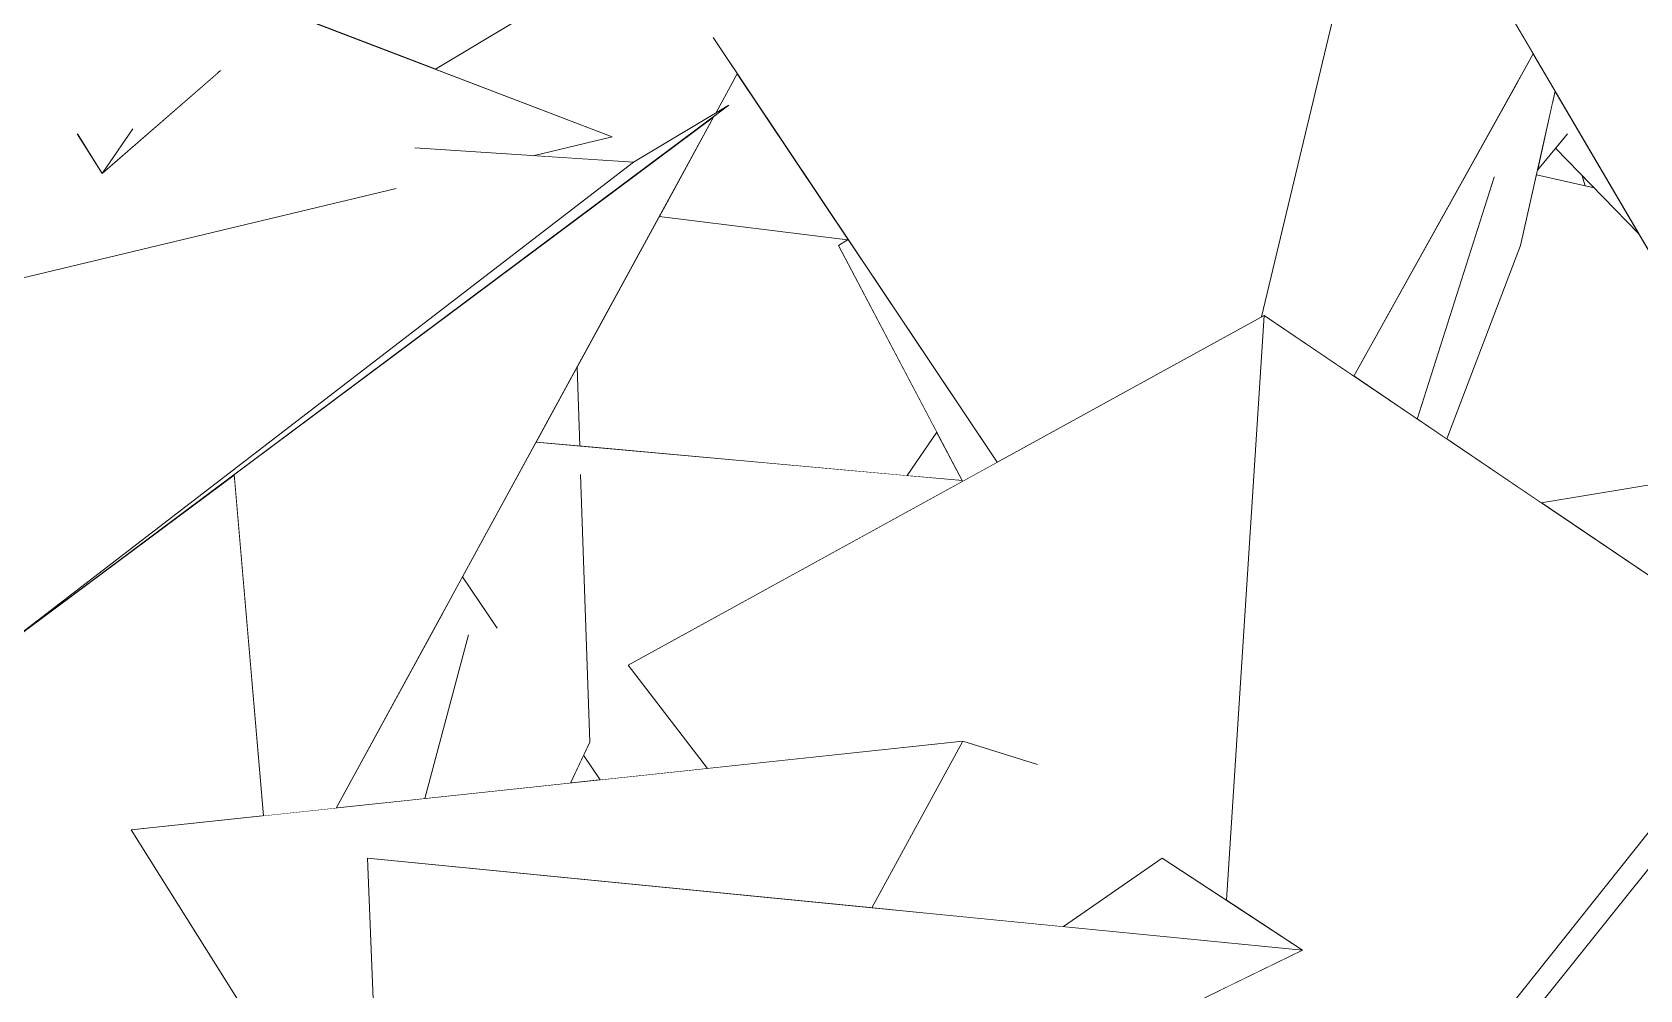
# Model space of a CAD drawing. Header units: millimetres. Extents: x -9413 to 8527, y -300 to 11224.
# Drawn here: x -8040 to -7529, y 4695 to 4999 of the extents above; entities that cross this region are included whole.
import ezdxf

# ---------------------------------------------------------------- set-up
doc = ezdxf.new("R2010")
doc.units = ezdxf.units.MM
doc.header["$MEASUREMENT"] = 0
doc.linetypes.add('Wipeout_Contour', pattern=[1000, 0, -1000])
doc.layers.add('Interior - Furniture', color=7, linetype='Continuous')
doc.layers.add('Interior - Furniture _Pen_No__4', color=7, linetype='Continuous', lineweight=20, true_color=0x029e21)

# ---------------------------------------------------------------- blocks, each defined once
blk = doc.blocks.new('Section Elem_40_6')
at = {"color": 254, "linetype": 'Wipeout_Contour', "lineweight": 0, "ltscale": 54531.242138}
blk.add_wipeout([(-7404.98, 5326.91), (-7657.41, 5152.23), (-7514.65, 4909.11), (-7452.06, 5147.55), (-7527.86, 5089.93), (-7450.63, 5152.99)], dxfattribs=at).dxf.layer = 'Interior - Furniture'
at = {"color": 254, "linetype": 'Wipeout_Contour', "lineweight": 0, "ltscale": 44542.925836}
blk.add_wipeout([(-7560.7, 4849.25), (-7484.4, 4797.65), (-7490.15, 4790.41), (-7435.49, 4837.62), (-7462.54, 4865.5)], dxfattribs=at).dxf.layer = 'Interior - Furniture'
at = {"color": 254, "linetype": 'Wipeout_Contour', "lineweight": 0, "ltscale": 27358.064639}
blk.add_wipeout([(-7636.52, 4707.14), (-7933.58, 4736.4), (-7926.83, 4565.77)], dxfattribs=at).dxf.layer = 'Interior - Furniture'
at = {"color": 254, "linetype": 'Wipeout_Contour', "lineweight": 0, "ltscale": 36099.702954}
blk.add_wipeout([(-7545.13, 4950.62), (-7547.8, 4953.37), (-7546.7, 4949.94), (-7543.86, 4949.31)], dxfattribs=at).dxf.layer = 'Interior - Furniture'
at = {"color": 254, "linetype": 'Wipeout_Contour', "lineweight": 0, "ltscale": 27033.853427}
blk.add_wipeout([(-7681.09, 4736.4), (-7712.46, 4714.62), (-7636.52, 4707.14)], dxfattribs=at).dxf.layer = 'Interior - Furniture'
at = {"color": 254, "linetype": 'Wipeout_Contour', "lineweight": 0, "ltscale": 81760.642752}
blk.add_wipeout([(-7648.7, 4908.76), (-7850.72, 4797.65), (-7825.58, 4764.86), (-7744.42, 4773.53), (-7720.66, 4766.11), (-7753.49, 4718.66), (-7712.46, 4714.62), (-7681.09, 4736.4), (-7660.63, 4722.97)], dxfattribs=at).dxf.layer = 'Interior - Furniture'
at = {"layer": 'Interior - Furniture _Pen_No__4', "linetype": 'Continuous'}
blk.add_line((-7712.46, 4714.62), (-7681.09, 4736.4), dxfattribs=at)
at = {"color": 254, "linetype": 'Wipeout_Contour', "lineweight": 0, "ltscale": 46816.70066}
blk.add_wipeout([(-8098.24, 4907.4), (-8054.14, 4799.78), (-7849.02, 4957.39), (-7918.46, 4961.92), (-7924.49, 4949.03)], dxfattribs=at).dxf.layer = 'Interior - Furniture'
at = {"color": 254, "linetype": 'Wipeout_Contour', "lineweight": 0, "ltscale": 53859.019461}
blk.add_wipeout([(-7662.45, 4694.51), (-7670.89, 4563.13), (-7484.4, 4797.65), (-7648.7, 4908.76), (-7660.63, 4722.97), (-7636.52, 4707.14)], dxfattribs=at).dxf.layer = 'Interior - Furniture'
at = {"color": 254, "linetype": 'Wipeout_Contour', "lineweight": 0, "ltscale": 45917.004718}
blk.add_wipeout([(-8008.65, 4745.3), (-7928.92, 4618.6), (-7933.58, 4736.4), (-7773.31, 4720.62), (-7744.42, 4773.53)], dxfattribs=at).dxf.layer = 'Interior - Furniture'
at = {"layer": 'Interior - Furniture _Pen_No__4', "linetype": 'Continuous'}
blk.add_line((-7926.83, 4565.77), (-7933.58, 4736.4), dxfattribs=at)
at = {"color": 254, "linetype": 'Wipeout_Contour', "lineweight": 0, "ltscale": 27927.436394}
blk.add_wipeout([(-7849.02, 4957.39), (-8054.14, 4799.78), (-7818.72, 4975.48)], dxfattribs=at).dxf.layer = 'Interior - Furniture'
at = {"color": 254, "linetype": 'Wipeout_Contour', "lineweight": 0, "ltscale": 89884.2961}
blk.add_wipeout([(-7590.69, 4869.53), (-7560.7, 4849.25), (-7473.52, 4863.68), (-7467.77, 4870.89), (-7512.06, 4916.53), (-7514.65, 4909.11), (-7529.67, 4934.68), (-7543.86, 4949.31), (-7562.19, 4953.36), (-7567.19, 4930.93)], dxfattribs=at).dxf.layer = 'Interior - Furniture'
at = {"color": 254, "linetype": 'Wipeout_Contour', "lineweight": 0, "ltscale": 36341.461757}
blk.add_wipeout([(-7773.31, 4720.62), (-7753.49, 4718.66), (-7720.66, 4766.11), (-7744.42, 4773.53)], dxfattribs=at).dxf.layer = 'Interior - Furniture'
at = {"color": 254, "linetype": 'Wipeout_Contour', "lineweight": 0, "ltscale": 27583.783959}
blk.add_wipeout([(-7864.94, 4769.02), (-7869.09, 4760.21), (-7859.65, 4761.22)], dxfattribs=at).dxf.layer = 'Interior - Furniture'
at = {"color": 254, "linetype": 'Wipeout_Contour', "lineweight": 0, "ltscale": 35617.69624}
blk.add_wipeout([(-7647.82, 4592.14), (-7644.17, 4586.32), (-7505.77, 4758.91), (-7516.02, 4757.88)], dxfattribs=at).dxf.layer = 'Interior - Furniture'
at = {"layer": 'Interior - Furniture _Pen_No__4', "linetype": 'Continuous'}
for p, q in [((-7560.7, 4849.25), (-7462.54, 4865.5)), ((-7670.89, 4563.13), (-7484.4, 4797.65)), ((-7644.17, 4586.32), (-7505.77, 4758.91)), ((-7933.58, 4736.4), (-7636.52, 4707.14)), ((-7681.09, 4736.4), (-7636.52, 4707.14)), ((-7636.52, 4707.14), (-7926.83, 4565.77))]:
    blk.add_line(p, q, dxfattribs=at)
at = {"color": 254, "linetype": 'Wipeout_Contour', "lineweight": 0, "ltscale": 45437.709092}
blk.add_wipeout([(-7649.57, 4908.28), (-7648.7, 4908.76), (-7620.14, 4889.45), (-7563.2, 4991.79), (-7610.27, 5071.95)], dxfattribs=at).dxf.layer = 'Interior - Furniture'
at = {"color": 254, "linetype": 'Wipeout_Contour', "lineweight": 0, "ltscale": 28258.620833}
blk.add_wipeout([(-8017.84, 4953.85), (-7980.34, 4986.47), (-8008.13, 4967.97)], dxfattribs=at).dxf.layer = 'Interior - Furniture'
at = {"color": 254, "linetype": 'Wipeout_Contour', "lineweight": 0, "ltscale": 74303.702442}
blk.add_wipeout([(-8098.61, 4744.63), (-7996.42, 4580.61), (-7956.52, 4600.24), (-7944.89, 4643.98), (-8008.65, 4745.3), (-7966.56, 4749.8), (-7975.81, 4856.59), (-8092.59, 4754.96)], dxfattribs=at).dxf.layer = 'Interior - Furniture'
at = {"color": 254, "linetype": 'Wipeout_Contour', "lineweight": 0, "ltscale": 37010.584438}
blk.add_wipeout([(-7903.4, 4825.73), (-7909.97, 4813.72), (-7901.47, 4807.31), (-7892.32, 4809.4)], dxfattribs=at).dxf.layer = 'Interior - Furniture'
at = {"layer": 'Interior - Furniture _Pen_No__4', "linetype": 'Continuous'}
blk.add_line((-7928.92, 4618.6), (-8008.65, 4745.3), dxfattribs=at)
at = {"color": 254, "linetype": 'Wipeout_Contour', "lineweight": 0, "ltscale": 45286.310962}
blk.add_wipeout([(-7567.95, 4983.25), (-7575.78, 4952.2), (-7575.49, 4952.74), (-7562.74, 4991), (-7563.2, 4991.79)], dxfattribs=at).dxf.layer = 'Interior - Furniture'
at = {"color": 254, "linetype": 'Wipeout_Contour', "lineweight": 0, "ltscale": 28286.991657}
blk.add_wipeout([(-8025.75, 4966.4), (-8017.84, 4953.85), (-8008.13, 4967.97)], dxfattribs=at).dxf.layer = 'Interior - Furniture'
at = {"color": 254, "linetype": 'Wipeout_Contour', "lineweight": 0, "ltscale": 101239.447181}
blk.add_wipeout([(-7903.4, 4825.73), (-7892.32, 4809.4), (-7865.85, 4858.22), (-7862.97, 4773.2), (-7864.94, 4769.02), (-7859.65, 4761.22), (-7825.58, 4764.86), (-7850.72, 4797.65), (-7744.47, 4856.09), (-7744.57, 4856.28), (-7880.01, 4868.52)], dxfattribs=at).dxf.layer = 'Interior - Furniture'
at = {"color": 254, "linetype": 'Wipeout_Contour', "lineweight": 0, "ltscale": 46826.059749}
blk.add_wipeout([(-8092.59, 4754.96), (-7975.81, 4856.59), (-7975.94, 4858.14), (-8054.14, 4799.78), (-8059.22, 4812.19)], dxfattribs=at).dxf.layer = 'Interior - Furniture'
at = {"color": 254, "linetype": 'Wipeout_Contour', "lineweight": 0, "ltscale": 37302.21512}
blk.add_wipeout([(-8098.61, 4744.63), (-8101.88, 4739.02), (-8037.79, 4603.42), (-8027.53, 4630.55)], dxfattribs=at).dxf.layer = 'Interior - Furniture'
at = {"layer": 'Interior - Furniture _Pen_No__4', "linetype": 'Continuous'}
for p, q in [((-8017.84, 4953.85), (-7980.31, 4986.49)), ((-8017.84, 4953.85), (-8025.76, 4966.41)), ((-8008.12, 4967.98), (-8017.84, 4953.85)), ((-7744.42, 4773.53), (-7773.31, 4720.62)), ((-7720.65, 4766.11), (-7744.42, 4773.53))]:
    blk.add_line(p, q, dxfattribs=at)
at = {"color": 254, "linetype": 'Wipeout_Contour', "lineweight": 0, "ltscale": 27128.104463}
blk.add_wipeout([(-7556.98, 4976.68), (-7561.85, 4954.87), (-7552.33, 4966.45)], dxfattribs=at).dxf.layer = 'Interior - Furniture'
at = {"color": 254, "linetype": 'Wipeout_Contour', "lineweight": 0, "ltscale": 27777.181271}
blk.add_wipeout([(-7880.01, 4868.52), (-7866.15, 4867.27), (-7867, 4892.31)], dxfattribs=at).dxf.layer = 'Interior - Furniture'
at = {"color": 254, "linetype": 'Wipeout_Contour', "lineweight": 0, "ltscale": 55365.604204}
blk.add_wipeout([(-7915.31, 4755.27), (-7869.09, 4760.21), (-7862.97, 4773.2), (-7865.85, 4858.22), (-7892.32, 4809.4), (-7901.47, 4807.31)], dxfattribs=at).dxf.layer = 'Interior - Furniture'
at = {"color": 254, "linetype": 'Wipeout_Contour', "lineweight": 0, "ltscale": 63293.039469}
blk.add_wipeout([(-7575.55, 4952.61), (-7600.02, 4875.84), (-7590.69, 4869.53), (-7567.19, 4930.93), (-7556.25, 4979.95), (-7562.74, 4991), (-7575.49, 4952.74)], dxfattribs=at).dxf.layer = 'Interior - Furniture'
at = {"color": 254, "linetype": 'Wipeout_Contour', "lineweight": 0, "ltscale": 64522.284713}
blk.add_wipeout([(-7867, 4892.31), (-7866.15, 4867.27), (-7762.12, 4857.87), (-7752.69, 4871.67), (-7783.96, 4930.93), (-7781.07, 4932.75), (-7840.87, 4940.12)], dxfattribs=at).dxf.layer = 'Interior - Furniture'
at = {"color": 254, "linetype": 'Wipeout_Contour', "lineweight": 0, "ltscale": 36999.375333}
blk.add_wipeout([(-7943.57, 4752.25), (-7915.31, 4755.27), (-7901.47, 4807.31), (-7909.97, 4813.72)], dxfattribs=at).dxf.layer = 'Interior - Furniture'
at = {"color": 254, "linetype": 'Wipeout_Contour', "lineweight": 0, "ltscale": 82854.659612}
blk.add_wipeout([(-7823.75, 4996.95), (-7733.47, 4862.14), (-7649.57, 4908.28), (-7610.27, 5071.95), (-7639.41, 5121.58), (-7676.96, 5116.8), (-7671.38, 5124.63), (-7775.93, 5058.9), (-7785.15, 5042.03)], dxfattribs=at).dxf.layer = 'Interior - Furniture'
at = {"color": 254, "linetype": 'Wipeout_Contour', "lineweight": 0, "ltscale": 45178.743514}
blk.add_wipeout([(-7556.25, 4979.95), (-7556.98, 4976.68), (-7552.33, 4966.45), (-7556.07, 4961.9), (-7529.67, 4934.68)], dxfattribs=at).dxf.layer = 'Interior - Furniture'
at = {"layer": 'Interior - Furniture _Pen_No__4', "linetype": 'Continuous'}
for p, q in [((-7561.85, 4954.87), (-7552.33, 4966.46)), ((-7529.67, 4934.68), (-7556.07, 4961.9)), ((-7543.86, 4949.31), (-7562.19, 4953.36)), ((-7546.7, 4949.94), (-7547.8, 4953.37)), ((-7648.7, 4908.76), (-7660.63, 4722.97))]:
    blk.add_line(p, q, dxfattribs=at)
at = {"color": 254, "linetype": 'Wipeout_Contour', "lineweight": 0, "ltscale": 140129.928684}
blk.add_wipeout([(-7959.08, 5004.96), (-7911.94, 4986.93), (-7882.13, 5004.83), (-7876.75, 5020.13), (-7859.01, 5018.71), (-7823.89, 5039.79), (-7822.68, 5064.93), (-7824.18, 5066.91), (-7822.55, 5067.63), (-7821.58, 5087.79), (-7830.49, 5088.04), (-7876.11, 5038.35), (-7878.66, 5042.58), (-7889.27, 5021.85), (-7895.31, 5060.43)], dxfattribs=at).dxf.layer = 'Interior - Furniture'
at = {"color": 254, "linetype": 'Wipeout_Contour', "lineweight": 0, "ltscale": 45246.939181}
blk.add_wipeout([(-7620.14, 4889.45), (-7600.02, 4875.84), (-7575.55, 4952.61), (-7575.78, 4952.2), (-7567.95, 4983.25)], dxfattribs=at).dxf.layer = 'Interior - Furniture'
at = {"color": 254, "linetype": 'Wipeout_Contour', "lineweight": 0, "ltscale": 27454.241369}
blk.add_wipeout([(-7762.12, 4857.87), (-7744.57, 4856.28), (-7752.69, 4871.67)], dxfattribs=at).dxf.layer = 'Interior - Furniture'
at = {"layer": 'Interior - Furniture _Pen_No__4', "linetype": 'Continuous'}
for p, q in [((-7514.65, 4909.11), (-7657.41, 5152.23)), ((-7610.27, 5071.95), (-7649.57, 4908.28)), ((-7620.14, 4889.45), (-7563.2, 4991.79)), ((-7567.19, 4930.93), (-7556.25, 4979.95)), ((-7575.55, 4952.61), (-7600.02, 4875.84)), ((-7575.8, 4952.16), (-7575.48, 4952.75)), ((-7590.69, 4869.53), (-7567.19, 4930.93)), ((-7484.4, 4797.65), (-7648.7, 4908.76))]:
    blk.add_line(p, q, dxfattribs=at)
at = {"color": 254, "linetype": 'Wipeout_Contour', "lineweight": 0, "ltscale": 111501.462183}
blk.add_wipeout([(-7911.94, 4986.93), (-7855.84, 4965.48), (-7880.9, 4959.47), (-7849.02, 4957.39), (-7822.9, 4972.98), (-7816.07, 4985.48), (-7823.75, 4996.95), (-7785.15, 5042.03), (-7768.05, 5073.32), (-7799.7, 5054.31), (-7800.32, 5053.01), (-7800.59, 5053.79)], dxfattribs=at).dxf.layer = 'Interior - Furniture'
at = {"color": 254, "linetype": 'Wipeout_Contour', "lineweight": 0, "ltscale": 37139.447734}
blk.add_wipeout([(-7823.48, 4971.92), (-7975.94, 4858.14), (-7966.56, 4749.8), (-7943.57, 4752.25)], dxfattribs=at).dxf.layer = 'Interior - Furniture'
at = {"layer": 'Interior - Furniture _Pen_No__4', "linetype": 'Continuous'}
for p, q in [((-8009.52, 5024.25), (-7855.84, 4965.48)), ((-7855.84, 4965.48), (-7880.9, 4959.47)), ((-7918.48, 4961.92), (-7849.02, 4957.39)), ((-7849.02, 4957.39), (-8054.14, 4799.78)), ((-7924.47, 4949.03), (-8253.45, 4870.22)), ((-7866.15, 4867.27), (-7867, 4892.31)), ((-7966.56, 4749.8), (-7975.94, 4858.14)), ((-7862.97, 4773.2), (-7865.85, 4858.24)), ((-7903.4, 4825.73), (-7892.32, 4809.4)), ((-7901.47, 4807.32), (-7915.31, 4755.27)), ((-7825.58, 4764.86), (-7850.72, 4797.65)), ((-8008.65, 4745.3), (-7744.42, 4773.53)), ((-7869.09, 4760.21), (-7862.97, 4773.2)), ((-7864.94, 4769.02), (-7859.65, 4761.22))]:
    blk.add_line(p, q, dxfattribs=at)
at = {"color": 254, "linetype": 'Wipeout_Contour', "lineweight": 0, "ltscale": 64770.584753}
blk.add_wipeout([(-7823.48, 4971.92), (-7840.87, 4940.12), (-7781.07, 4932.75), (-7780.85, 4932.89), (-7816.07, 4985.48), (-7822.9, 4972.98), (-7818.72, 4975.48)], dxfattribs=at).dxf.layer = 'Interior - Furniture'
at = {"layer": 'Interior - Furniture _Pen_No__4', "linetype": 'Continuous'}
for p, q in [((-7911.94, 4986.93), (-7800.59, 5053.79)), ((-7816.07, 4985.48), (-7822.9, 4972.98)), ((-8054.14, 4799.78), (-7818.72, 4975.48)), ((-7818.72, 4975.48), (-7849.02, 4957.39)), ((-7823.48, 4971.92), (-7943.57, 4752.25))]:
    blk.add_line(p, q, dxfattribs=at)
at = {"color": 254, "linetype": 'Wipeout_Contour', "lineweight": 0, "ltscale": 36702.962501}
blk.add_wipeout([(-7780.85, 4932.89), (-7783.96, 4930.93), (-7744.47, 4856.09), (-7733.47, 4862.14)], dxfattribs=at).dxf.layer = 'Interior - Furniture'
at = {"layer": 'Interior - Furniture _Pen_No__4', "linetype": 'Continuous'}
for p, q in [((-7733.47, 4862.14), (-7823.77, 4996.97)), ((-7781.07, 4932.75), (-7840.87, 4940.12)), ((-7783.96, 4930.93), (-7780.85, 4932.89)), ((-7744.47, 4856.09), (-7783.96, 4930.93)), ((-7850.72, 4797.65), (-7648.7, 4908.76)), ((-7744.57, 4856.28), (-7880.01, 4868.52)), ((-7762.12, 4857.87), (-7752.69, 4871.67))]:
    blk.add_line(p, q, dxfattribs=at)

msp = doc.modelspace()

# ---------------------------------------------------------------- block references
at = {"layer": 'Interior - Furniture'}
msp.add_blockref('Section Elem_40_6', (0, 0), dxfattribs=at)

doc.saveas('drawing.dxf')
